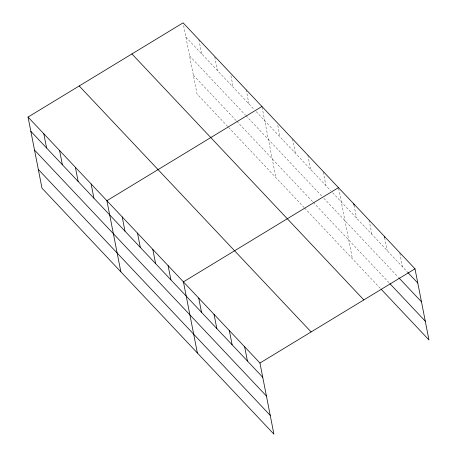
<?xml version="1.0" encoding="UTF-8"?>
<svg xmlns="http://www.w3.org/2000/svg" width="457" height="457" viewBox="0 0 457 457"><rect width="100%" height="100%" fill="white"/><g stroke="black" fill="none" stroke-linecap="round" stroke-linejoin="round"><path stroke-width="0.34" stroke-dasharray="2.29 1.71" d="M185.89 37.086L254.223 109.566M256.137 111.594L330.742 190.723M332.656 192.751L407.273 271.892M189.569 55.857L245.483 115.158M245.957 115.667L321.991 196.304M323.904 198.332L398.521 277.473M193.368 75.199L236.372 120.814M236.852 121.322L312.874 201.948M313.348 202.457L388.924 282.615M227.632 126.412L197.047 93.976L183.228 23.53M228.591 127.423L304.116 207.535M304.596 208.038L380.647 288.704M399.829 253.258L402.491 266.819M384.657 237.703L387.188 250.585M369.085 220.114L371.878 234.35M354.044 205.239L356.574 218.115M338.608 188.324L352.427 258.771M323.299 172.089L325.961 185.651M307.864 155.18L310.657 169.416M292.554 138.945L295.348 153.181M277.782 125.424L280.044 136.946M262.078 107.155L275.897 177.602M246.174 89.755L248.968 103.99M230.939 75.736L233.196 87.264M214.767 56.976L217.429 70.538M198.864 39.576L201.657 53.812"/><path stroke-width="0.69" d="M28.043 117.061L259.953 363.024L273.903 434.15L41.998 188.181L28.043 117.061L183.097 22.85L415.002 268.819L428.957 339.939L381.127 289.207M261.947 106.481L106.892 200.692L120.848 271.812M338.471 187.65L183.423 281.855L197.373 352.981M259.953 363.024L415.002 268.819M407.753 272.401L417.795 283.054M399.001 277.982L421.48 301.826M389.878 283.626L425.273 321.168M131.93 53.937L363.835 299.906M79.21 85.973L311.12 331.936M30.836 131.296L262.746 377.265M34.521 150.067L266.425 396.036M38.314 169.41L270.224 415.379M384.394 236.349L384.657 237.703M353.781 203.879L354.044 205.239M244.644 346.794L247.437 361.03M229.34 330.56L232.133 344.795M214.03 314.325L216.824 328.56M198.726 298.09L201.52 312.325M168.113 265.626L170.907 279.861M152.809 249.391L155.603 263.626M137.506 233.156L140.299 247.391M122.196 216.921L124.99 231.156M91.12 183.965L93.914 198.201M75.354 167.239L78.147 181.475M59.581 150.513L62.375 164.749M43.815 133.787L46.603 148.022"/></g></svg>
